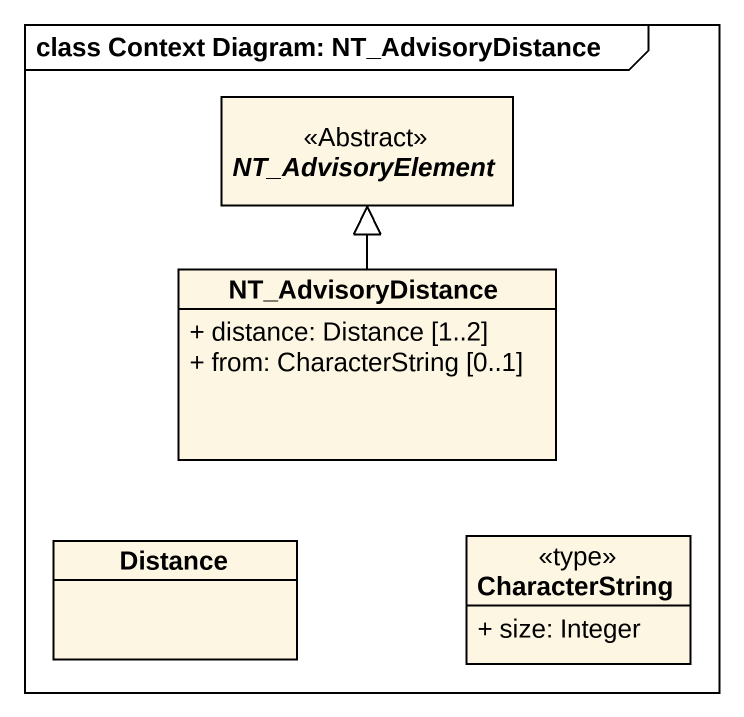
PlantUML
@startuml
mainframe class Context Diagram: NT_AdvisoryDistance
hide circle
hide empty members
skinparam classAttributeIconSize 0
abstract class NT_AdvisoryElement <<Abstract>>
class NT_AdvisoryDistance {
  + distance: Distance [1..2]
  + from: CharacterString [0..1]
}
class Distance
class CharacterString <<type>> {
  + size: Integer
}
NT_AdvisoryDistance -up-|> NT_AdvisoryElement
@enduml
